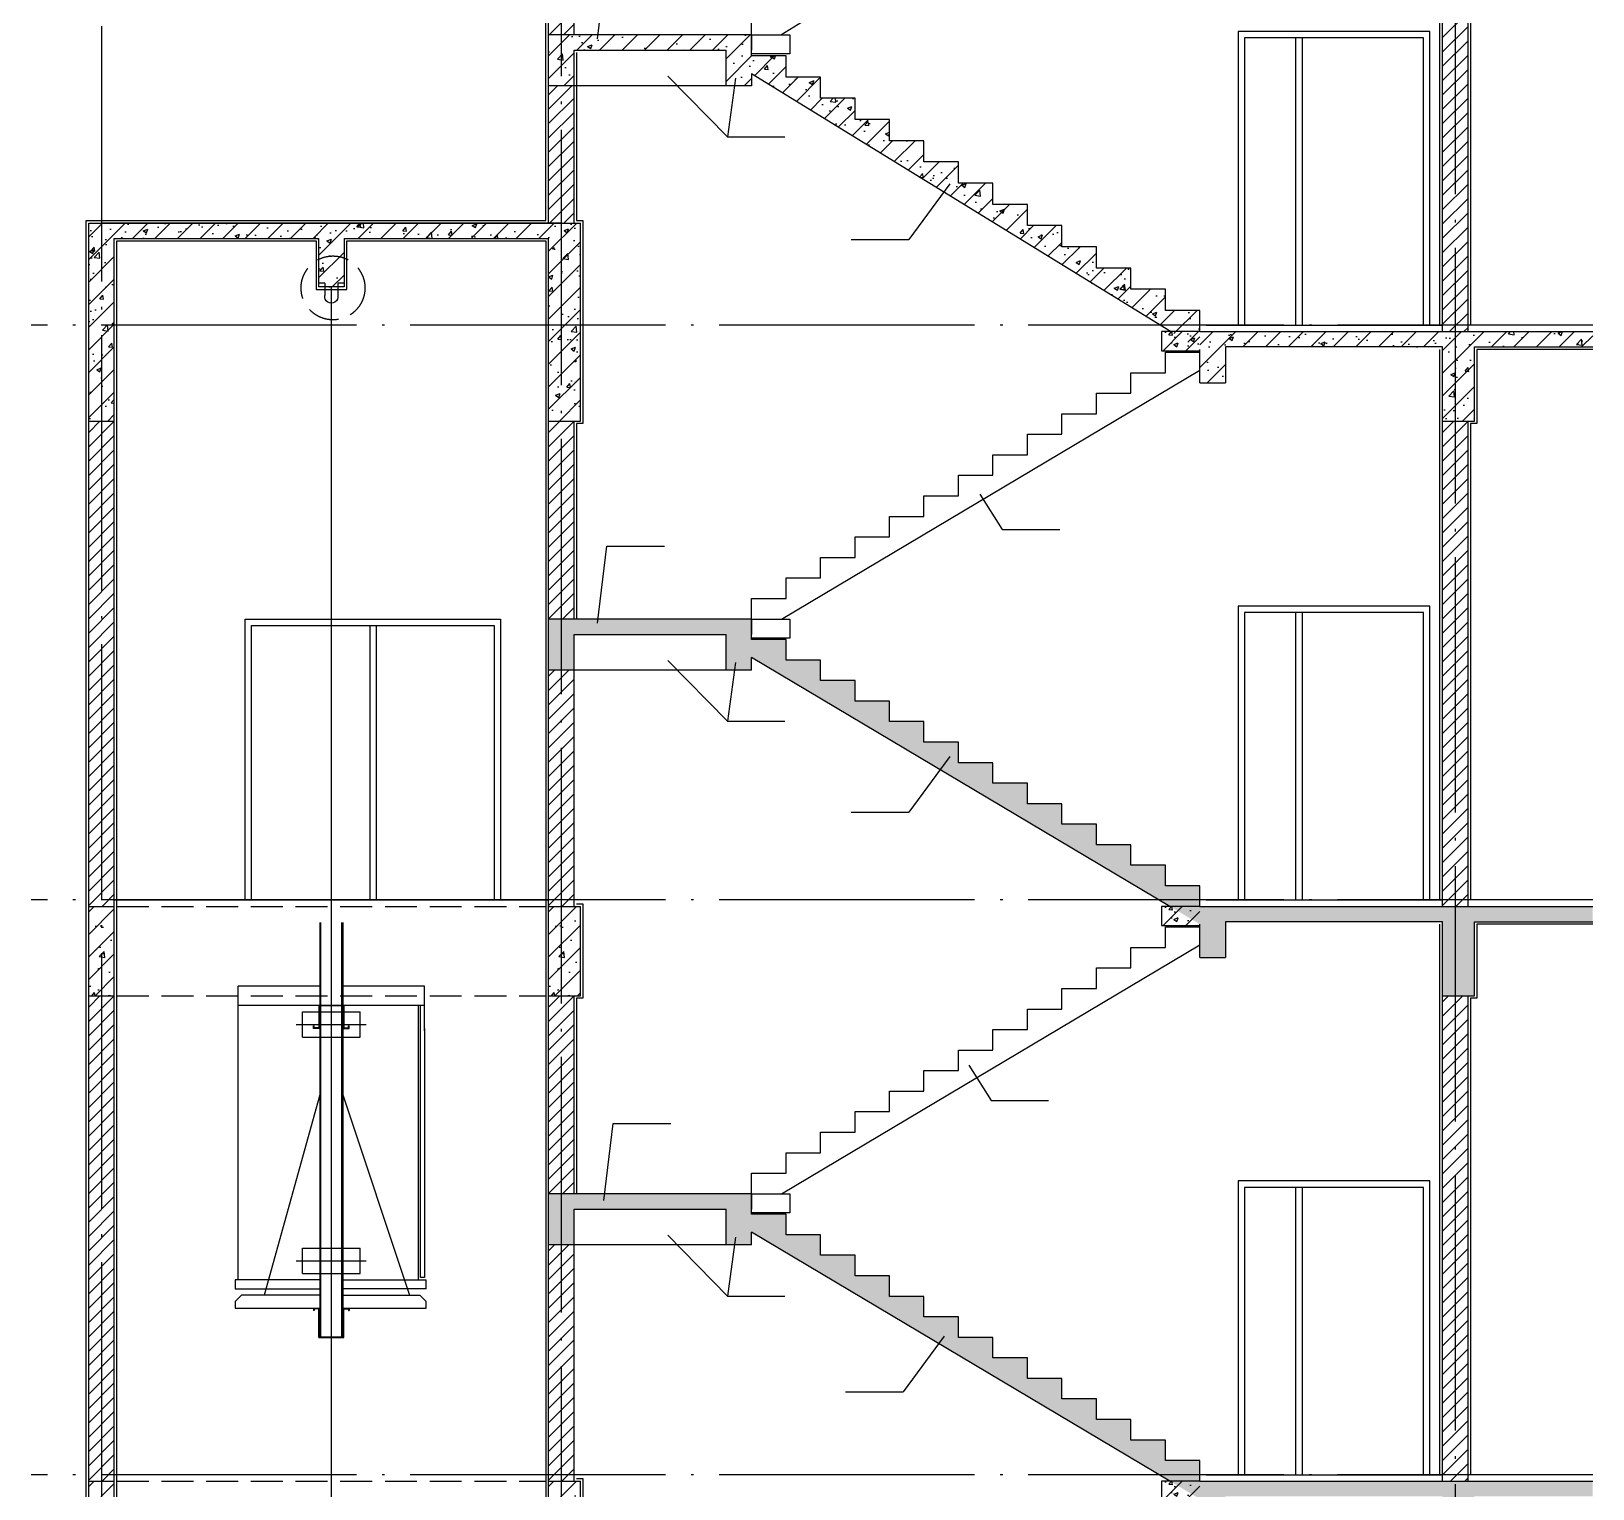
# Model space of a CAD drawing. Extents: x -695511 to 885008, y -751583 to -95266.
# Drawn here: x 438691 to 450917, y -541990 to -530578 of the extents above; entities that cross this region are included whole.
import ezdxf

# ---------------------------------------------------------------- set-up
doc = ezdxf.new("R2010")
doc.units = 0
doc.header["$LTSCALE"] = 1000
doc.header["$MEASUREMENT"] = 0
doc.linetypes.add('DASH', pattern=[0.35, 0.25, -0.1])
doc.linetypes.add('DOTE', pattern=[2.42, 2, -0.2, 0.02, -0.2])
for name, color, linetype in [('_0', 7, 'Continuous'), ('AXIS', 3, 'Continuous'), ('DOTE', 1, 'Continuous'), ('FIT', 1, 'Continuous'), ('S_STAIR', 2, 'Continuous'), ('WALL', 4, 'Continuous')]:
    doc.layers.add(name, color=color, linetype=linetype)
pattern_1 = [(45, (471341.79, -494810.24), (-88.38835, 88.38835), []), (50, (471341.8, -494810.24), (358.6301, -31.376), [37.5, -412.5]), (355, (471341.8, -494810.24), (-69.3757, 376.096), [30, -330]), (100.4514, (471371.67, -494812.86), (289.2547, 344.7198), [31.87, -350.571]), (46.1842, (471341.8, -494710.24), (533.6205, -82.7595), [56.25, -618.75]), (96.6356, (471386.26, -494717.14), (467.3314, 487.059), [47.805, -525.8565]), (351.1842, (471341.8, -494710.24), (467.331, 487.0593), [45, -495]), (21, (471391.8, -494735.24), (298.4535, -201.3094), [37.5, -412.5]), (326, (471391.8, -494735.24), (121.6577, 362.575), [30, -330]), (71.4514, (471416.66, -494752), (420.1113, 161.2652), [31.87, -350.571]), (37.5, (471341.79, -494810.24), (6.07993, 166.44693), [0, -326, 0, -335, 0, -331.25]), (7.5, (471341.79, -494810.24), (131.53477, 197.20586), [0, -191, 0, -318.5, 0, -126.25]), (327.5, (471230.29, -494810.24), (266.91122, -11.27744), [0, -125, 0, -390, 0, -517.5]), (317.5, (471180.3, -494810.24), (291.5931, 50.0525), [0, -162.5, 0, -259, 0, -367.5])]
pattern_2 = [(45, (471341.79, -490310.24), (-88.38835, 88.38835), []), (50, (471341.8, -490310.24), (358.6301, -31.376), [37.5, -412.5]), (355, (471341.8, -490310.24), (-69.3757, 376.096), [30, -330]), (100.4514, (471371.67, -490312.86), (289.2547, 344.7198), [31.87, -350.571]), (46.1842, (471341.8, -490210.24), (533.6205, -82.7595), [56.25, -618.75]), (96.6356, (471386.26, -490217.14), (467.3314, 487.059), [47.805, -525.8565]), (351.1842, (471341.8, -490210.24), (467.331, 487.0593), [45, -495]), (21, (471391.8, -490235.24), (298.4535, -201.3094), [37.5, -412.5]), (326, (471391.8, -490235.24), (121.6577, 362.575), [30, -330]), (71.4514, (471416.66, -490252), (420.1113, 161.2652), [31.87, -350.571]), (37.5, (471341.79, -490310.24), (6.07993, 166.44693), [0, -326, 0, -335, 0, -331.25]), (7.5, (471341.79, -490310.24), (131.53477, 197.20586), [0, -191, 0, -318.5, 0, -126.25]), (327.5, (471230.29, -490310.24), (266.91122, -11.27744), [0, -125, 0, -390, 0, -517.5]), (317.5, (471180.3, -490310.24), (291.5931, 50.0525), [0, -162.5, 0, -259, 0, -367.5])]
pattern_3 = [(45, (471341.79, -490310.24), (-56.1266, 56.1266), [])]
pattern_4 = [(45, (471341.79, -485810.24), (-56.1266, 56.1266), [])]
pattern_5 = [(45, (391313.02, -494810.24), (-88.38835, 88.38835), []), (50, (391313.02, -494810.24), (358.6301, -31.3761), [37.5, -412.5]), (355, (391313.02, -494810.24), (-69.3757, 376.096), [30, -330]), (100.4514, (391342.9, -494812.86), (289.2547, 344.7198), [31.8701, -350.571]), (46.1842, (391313, -494710.24), (533.6205, -82.7595), [56.25, -618.75]), (96.6356, (391357.5, -494717.14), (467.3314, 487.059), [47.805, -525.8565]), (351.1842, (391313, -494710.24), (467.331, 487.0593), [45, -495]), (21, (391363.02, -494735.24), (298.4535, -201.3094), [37.5, -412.5]), (326, (391363.02, -494735.24), (121.6577, 362.575), [30, -330]), (71.4514, (391387.9, -494752), (420.1113, 161.2652), [31.8701, -350.571]), (37.5, (391313.02, -494810.24), (6.07993, 166.44693), [0, -326, 0, -335, 0, -331.25]), (7.5, (391313.02, -494810.24), (131.53477, 197.20586), [0, -191, 0, -318.5, 0, -126.25]), (327.5, (391201.52, -494810.24), (266.91122, -11.27744), [0, -125, 0, -390, 0, -517.5]), (317.5, (391151.52, -494810.24), (291.5931, 50.0525), [0, -162.5, 0, -259, 0, -367.5])]

# ---------------------------------------------------------------- blocks, each defined once
blk = doc.blocks.new('DG')
at = {"color": 6}
for p, q in [((62793, 8966), (62793, 8869)), ((62895, 8966), (62895, 8869))]:
    blk.add_line(p, q, dxfattribs=at)
for points in [[(62744, 8966), (62793, 8966)], [(62895, 8966), (62944, 8966)]]:
    blk.add_lwpolyline(points, dxfattribs=at)
blk.add_arc((62844, 8861), 51.8, 170.669, 9.331, dxfattribs=at)
blk = doc.blocks.new('A$C5DC860C2')
at = {"layer": 'FIT', "color": 1}
for p, q in [((973, 15480), (973, 9889)), ((883, 10505), (883, 7255)), ((890, 7255), (890, 10505)), ((1056, 7255), (1056, 10505)), ((1063, 10505), (1063, 7255)), ((245, 7705), (245, 10005)), ((883, 10005), (245, 10005)), ((1702, 10005), (1063, 10005)), ((1702, 9655), (1702, 10005)), ((883, 9855), (245, 9855)), ((748, 9605), (748, 9805)), ((748, 9805), (1198, 9805)), ((1070, 9855), (876, 9855)), ((876, 9855), (876, 9680)), ((1063, 9850), (883, 9850)), ((973, 9889), (973, 20)), ((1702, 9855), (1063, 9855)), ((1070, 9855), (1070, 9680)), ((1198, 9605), (1198, 9805)), ((1657, 7705), (1657, 9855)), ((1672, 7725), (1672, 9855)), ((699, 9705), (1245, 9705)), ((833, 9675), (833, 9695)), ((838, 9695), (833, 9695)), ((883, 9675), (833, 9675)), ((838, 9680), (838, 9695)), ((876, 9680), (838, 9680)), ((1063, 9675), (1113, 9675)), ((1070, 9680), (1108, 9680)), ((1108, 9680), (1108, 9695)), ((1108, 9695), (1113, 9695)), ((1113, 9675), (1113, 9695)), ((1702, 9675), (1702, 7725)), ((748, 9605), (1198, 9605)), ((883, 9155), (447, 7585)), ((1063, 9155), (1585, 7585)), ((748, 7755), (748, 7955)), ((748, 7955), (1198, 7955)), ((1198, 7755), (1198, 7955)), ((699, 7855), (1245, 7855)), ((220, 7705), (220, 7635)), ((883, 7705), (220, 7705)), ((748, 7755), (1198, 7755)), ((1063, 7705), (1717, 7705)), ((1702, 7725), (1672, 7725)), ((1717, 7635), (1717, 7705)), ((220, 7635), (883, 7635)), ((270, 7585), (220, 7535)), ((883, 7585), (270, 7585)), ((1717, 7635), (1063, 7635)), ((1063, 7585), (1667, 7585)), ((1667, 7585), (1717, 7535)), ((220, 7535), (220, 7485)), ((220, 7485), (883, 7485)), ((833, 7485), (833, 7465)), ((838, 7465), (833, 7465)), ((838, 7480), (838, 7465)), ((876, 7480), (838, 7480)), ((876, 7255), (876, 7480)), ((1063, 7485), (1717, 7485)), ((1070, 7255), (1070, 7480)), ((1070, 7480), (1108, 7480)), ((1108, 7480), (1108, 7465)), ((1108, 7465), (1113, 7465)), ((1113, 7485), (1113, 7465)), ((1717, 7485), (1717, 7535)), ((876, 7255), (1070, 7255)), ((883, 7260), (1063, 7260)), ((913, 1037), (913, 1052)), ((913, 1052), (1033, 1052)), ((1033, 1037), (913, 1037)), ((926, 882), (926, 1037)), ((1018, 1037), (1018, 882)), ((1033, 1052), (1033, 1037)), ((913, 882), (1033, 882)), ((913, 867), (913, 882)), ((1033, 867), (913, 867)), ((918, 867), (918, 26)), ((1028, 867), (1028, 26)), ((1033, 882), (1033, 867)), ((160, 759), (160, 0)), ((248, 720), (72, 720)), ((72, 720), (72, 694)), ((72, 694), (248, 694)), ((72, 537), (72, 694)), ((248, 694), (248, 720)), ((248, 537), (248, 694)), ((264, 537), (56, 537)), ((56, 537), (56, 513)), ((56, 513), (264, 513)), ((64, 537), (256, 537)), ((72, 64), (72, 513)), ((248, 64), (248, 513)), ((264, 513), (264, 537)), ((699, 144), (1245, 144)), ((748, 44), (748, 244)), ((748, 244), (1198, 244)), ((1198, 44), (1198, 244)), ((320, 64), (0, 64)), ((0, 64), (0, 40)), ((320, 40), (0, 40)), ((40, 18), (40, 109)), ((280, 18), (280, 109)), ((320, 40), (320, 64)), ((748, 44), (1198, 44)), ((873, 26), (873, 36)), ((873, 36), (1073, 36)), ((1073, 26), (873, 26)), ((1073, 36), (1073, 26))]:
    blk.add_line(p, q, dxfattribs=at)

msp = doc.modelspace()

# ---------------------------------------------------------------- hatches: boundary and pattern name
h = msp.add_hatch()
h.set_pattern_fill('ANSI31', color=8, scale=50)
h.set_pattern_definition([(45, (471341.79, -479335.22), (-56.1266, 56.1266), [])])
h.paths.add_polyline_path([(442740.7, -529080.5), (442940.7, -529080.5), (442940.7, -530605.5), (442740.7, -530605.5)])
h = msp.add_hatch()
h.set_pattern_fill('ANSI31', color=8, scale=50)
h.set_pattern_definition([(45, (478341.79, -481260.24), (-56.1266, 56.1266), [])])
h.paths.add_polyline_path([(449740.7, -529080.5), (449940.7, -529080.5), (449940.7, -532930.5), (449740.7, -532930.5)])
h = msp.add_hatch()
h.set_pattern_fill('钢筋混凝土', color=8, scale=50)
h.set_pattern_definition([(45, (180926.06, -324657.88), (-88.388348, 88.388348), []), (50, (180926.06, -324657.88), (358.6301, -31.37607), [37.5, -412.5]), (355, (180926.06, -324657.88), (-69.37567, 376.09607), [30, -330]), (100.4514, (180955.94, -324660.5), (289.2547, 344.71977), [31.8701, -350.57106]), (46.1842, (180926.06, -324557.88), (533.6205, -82.7595), [56.25, -618.75]), (96.6356, (180970.5, -324564.77), (467.33135, 487.0589), [47.8051, -525.8565]), (351.1842, (180926.06, -324557.9), (467.331, 487.0593), [45, -495]), (21, (180976.06, -324582.88), (298.45353, -201.30945), [37.5, -412.5]), (326, (180976.06, -324582.88), (121.65767, 362.57502), [30, -330]), (71.4514, (181000.93, -324599.65), (420.1113, 161.26525), [31.8701, -350.57106]), (37.5, (180926.06, -324657.88), (6.07993, 166.446927), [0, -326, 0, -335, 0, -331.25]), (7.5, (180926.06, -324657.88), (131.53477, 197.20586), [0, -191, 0, -318.5, 0, -126.25]), (327.5, (180814.56, -324657.88), (266.91122, -11.277436), [0, -125, 0, -390, 0, -517.5]), (317.5, (180764.56, -324657.88), (291.59308, 50.05249), [0, -162.5, 0, -259, 0, -367.5])])
h.paths.add_polyline_path([(444330.7, -530605.5), (442940.7, -530605.5), (442740.7, -530605.5), (442740.7, -531005.5), (442940.7, -531005.5), (442940.7, -530725.5), (444130.7, -530725.5), (444130.7, -531005.5), (444330.7, -531005.5), (444330.7, -530912.5), (447840.7, -533071.4), (447840.7, -532930.5), (447840.7, -532764.4), (447570.7, -532764.4), (447570.7, -532598.4), (447300.7, -532598.4), (447300.7, -532432.3), (447030.7, -532432.3), (447030.7, -532266.2), (446760.7, -532266.2), (446760.7, -532100.1), (446490.7, -532100.1), (446490.7, -531934.1), (446220.7, -531934.1), (446220.7, -531768), (445950.7, -531768), (445950.7, -531601.9), (445680.7, -531601.9), (445680.7, -531435.9), (445410.7, -531435.9), (445410.7, -531269.8), (445140.7, -531269.8), (445140.7, -531103.7), (444870.7, -531103.7), (444870.7, -530937.7), (444600.7, -530937.7), (444600.7, -530771.6), (444330.7, -530771.6)])
h = msp.add_hatch()
h.set_pattern_fill('ANSI31', color=8, scale=50)
h.set_pattern_definition([(45, (471341.79, -481260.24), (-56.1266, 56.1266), [])])
h.paths.add_polyline_path([(442740.7, -531005.5), (442940.7, -531005.5), (442940.7, -532080.5), (442740.7, -532080.5)])
h = msp.add_hatch()
h.set_pattern_fill('钢筋混凝土', color=8, scale=50)
h.set_pattern_definition(pattern_5)
h.paths.add_polyline_path([(441140.7, -532200.5), (442740.7, -532200.5), (442740.7, -533630.5), (442990.7, -533630.5), (442990.7, -532080.5), (442740.7, -532080.5), (439240.7, -532080.5), (439140.7, -532080.5), (439140.7, -533630.5), (439340.7, -533630.5), (439340.7, -532200.5), (440940.7, -532200.5), (440940.7, -532580.5), (441140.7, -532580.5)])
h = msp.add_hatch()
h.set_pattern_fill('钢筋混凝土', color=8, scale=50)
h.set_pattern_definition([(45, (-321908.9, 331404.18), (-88.388348, 88.388348), []), (50, (-321908.9, 331404.18), (358.63009, -31.37607), [37.5, -412.5]), (355, (-321908.9, 331404.18), (-69.37567, 376.09607), [30, -330]), (100.4514, (-321879.02, 331401.56), (289.25469, 344.71977), [31.8701, -350.57106]), (46.1842, (-321908.9, 331504.18), (533.62052, -82.7595), [56.25, -618.75]), (96.6356, (-321864.44, 331497.3), (467.33135, 487.05894), [47.80514, -525.8565]), (351.1842, (-321908.9, 331504.2), (467.33097, 487.0593), [45, -495]), (21, (-321858.9, 331479.18), (298.453526, -201.309445), [37.5, -412.5]), (326, (-321858.9, 331479.18), (121.65767, 362.57502), [30, -330]), (71.4514, (-321834.03, 331462.4), (420.11131, 161.26525), [31.8701, -350.57106]), (37.5, (-321908.9, 331404.18), (6.079928, 166.446927), [0, -326, 0, -335, 0, -331.25]), (7.5, (-321908.9, 331404.18), (131.53477, 197.205856), [0, -191, 0, -318.5, 0, -126.25]), (327.5, (-322020.4, 331404.18), (266.911218, -11.277436), [0, -125, 0, -390, 0, -517.5]), (317.5, (-322070.4, 331404.18), (291.593085, 50.05249), [0, -162.5, 0, -259, 0, -367.5])])
h.paths.add_polyline_path([(447840.7, -532930.5), (447540.7, -532930.5), (447540.7, -533080.5), (447840.7, -533080.5)])
h = msp.add_hatch()
h.set_pattern_fill('钢筋混凝土', color=8, scale=50)
h.set_pattern_definition(pattern_5)
h.paths.add_polyline_path([(449990.7, -533050.5), (450917.3, -533050.5), (450917.3, -532930.5), (449940.7, -532930.5), (449740.7, -532930.5), (447840.7, -532930.5), (447840.7, -533330.5), (448040.7, -533330.5), (448040.7, -533050.5), (449740.7, -533050.5), (449740.7, -533630.5), (449990.7, -533630.5)])
h = msp.add_hatch()
h.set_pattern_fill('ANSI31', color=8, scale=50)
h.set_pattern_definition([(45, (467741.79, -485810.24), (-56.1266, 56.1266), [])])
h.paths.add_polyline_path([(439140.7, -533630.5), (439340.7, -533630.5), (439340.7, -537430.5), (439140.7, -537430.5)])
h = msp.add_hatch()
h.set_pattern_fill('ANSI31', color=8, scale=50)
h.set_pattern_definition(pattern_4)
h.paths.add_polyline_path([(442740.7, -533630.5), (442940.7, -533630.5), (442940.7, -535180.5), (442740.7, -535180.5)])
h = msp.add_hatch()
h.set_pattern_fill('ANSI31', color=8, scale=50)
h.set_pattern_definition([(45, (478341.79, -485810.24), (-56.1266, 56.1266), [])])
h.paths.add_polyline_path([(449740.7, -533630.5), (449940.7, -533630.5), (449940.7, -537430.5), (449740.7, -537430.5)])
h = msp.add_hatch()
h.set_pattern_fill('钢筋混凝土', color=8, scale=50)
h.set_pattern_definition(pattern_2)
h.paths.add_polyline_path([(444330.7, -535480.9), (444330.7, -535580.5), (444130.7, -535580.5), (444130.7, -535300.5), (442940.7, -535300.5), (442940.7, -535580.5), (442740.7, -535580.5), (442740.7, -535180.5), (442940.7, -535180.5), (444330.7, -535180.5), (444330.7, -535300.5), (444330.7, -535341.2), (444600.7, -535341.2), (444600.7, -535501.9), (444870.7, -535501.9), (444870.7, -535662.6), (445140.7, -535662.6), (445140.7, -535823.4), (445410.7, -535823.4), (445410.7, -535984.1), (445680.7, -535984.1), (445680.7, -536144.8), (445950.7, -536144.8), (445950.7, -536305.5), (446220.7, -536305.5), (446220.7, -536466.2), (446490.7, -536466.2), (446490.7, -536626.9), (446760.7, -536626.9), (446760.7, -536787.6), (447030.7, -536787.6), (447030.7, -536948.4), (447300.7, -536948.4), (447300.7, -537109.1), (447570.7, -537109.1), (447570.7, -537269.8), (447840.7, -537269.8), (447840.7, -537430.5), (449740.7, -537430.5), (449940.7, -537430.5), (450917.3, -537430.5), (450917.3, -537550.5), (449990.7, -537550.5), (449990.7, -538130.5), (449740.7, -538130.5), (449740.7, -537550.5), (448040.7, -537550.5), (448040.7, -537830.5), (447840.7, -537830.5), (447840.7, -537570.1)])
h = msp.add_hatch()
h.set_pattern_fill('ANSI31', color=8, scale=50)
h.set_pattern_definition(pattern_4)
h.paths.add_polyline_path([(442740.7, -535580.5), (442940.7, -535580.5), (442940.7, -537430.5), (442740.7, -537430.5)])
h = msp.add_hatch()
h.set_pattern_fill('钢筋混凝土', color=8, scale=50)
h.set_pattern_definition([(45, (467741.79, -490310.24), (-88.38835, 88.38835), []), (50, (467741.8, -490310.24), (358.6301, -31.376), [37.5, -412.5]), (355, (467741.8, -490310.24), (-69.3757, 376.096), [30, -330]), (100.4514, (467771.67, -490312.86), (289.2547, 344.7198), [31.87, -350.571]), (46.1842, (467741.8, -490210.24), (533.6205, -82.7595), [56.25, -618.75]), (96.6356, (467786.26, -490217.14), (467.3314, 487.059), [47.805, -525.8565]), (351.1842, (467741.8, -490210.24), (467.331, 487.0593), [45, -495]), (21, (467791.8, -490235.24), (298.4535, -201.3094), [37.5, -412.5]), (326, (467791.8, -490235.24), (121.6577, 362.575), [30, -330]), (71.4514, (467816.66, -490252), (420.1113, 161.2652), [31.87, -350.571]), (37.5, (467741.79, -490310.24), (6.07993, 166.44693), [0, -326, 0, -335, 0, -331.25]), (7.5, (467741.79, -490310.24), (131.53477, 197.20586), [0, -191, 0, -318.5, 0, -126.25]), (327.5, (467630.29, -490310.24), (266.91122, -11.27744), [0, -125, 0, -390, 0, -517.5]), (317.5, (467580.3, -490310.24), (291.5931, 50.0525), [0, -162.5, 0, -259, 0, -367.5])])
h.paths.add_polyline_path([(439140.7, -538130.5), (439340.7, -538130.5), (439340.7, -537430.5), (439140.7, -537430.5)])
h = msp.add_hatch()
h.set_pattern_fill('钢筋混凝土', color=8, scale=50)
h.set_pattern_definition(pattern_2)
h.paths.add_polyline_path([(442740.7, -538130.5), (442990.7, -538130.5), (442990.7, -537430.5), (442740.7, -537430.5)])
h = msp.add_hatch()
h.set_pattern_fill('钢筋混凝土', color=8, scale=50)
h.set_pattern_definition([(45, (-321908.9, 326904.18), (-88.388348, 88.388348), []), (50, (-321908.9, 326904.18), (358.63009, -31.37607), [37.5, -412.5]), (355, (-321908.9, 326904.18), (-69.37567, 376.09607), [30, -330]), (100.4514, (-321879.02, 326901.56), (289.25469, 344.71977), [31.8701, -350.57106]), (46.1842, (-321908.9, 327004.18), (533.62052, -82.7595), [56.25, -618.75]), (96.6356, (-321864.44, 326997.3), (467.33135, 487.05894), [47.80514, -525.8565]), (351.1842, (-321908.9, 327004.2), (467.33097, 487.0593), [45, -495]), (21, (-321858.9, 326979.18), (298.453526, -201.309445), [37.5, -412.5]), (326, (-321858.9, 326979.18), (121.65767, 362.57502), [30, -330]), (71.4514, (-321834.03, 326962.4), (420.11131, 161.26525), [31.8701, -350.57106]), (37.5, (-321908.9, 326904.18), (6.079928, 166.446927), [0, -326, 0, -335, 0, -331.25]), (7.5, (-321908.9, 326904.18), (131.53477, 197.205856), [0, -191, 0, -318.5, 0, -126.25]), (327.5, (-322020.4, 326904.18), (266.911218, -11.277436), [0, -125, 0, -390, 0, -517.5]), (317.5, (-322070.4, 326904.18), (291.593085, 50.05249), [0, -162.5, 0, -259, 0, -367.5])])
h.paths.add_polyline_path([(447840.7, -537430.5), (447540.7, -537430.5), (447540.7, -537580.5), (447840.7, -537580.5)])
h = msp.add_hatch()
h.set_pattern_fill('ANSI31', color=8, scale=50)
h.set_pattern_definition([(45, (467741.79, -490310.24), (-56.1266, 56.1266), [])])
h.paths.add_polyline_path([(439140.7, -541930.5), (439340.7, -541930.5), (439340.7, -538130.5), (439140.7, -538130.5)])
h = msp.add_hatch()
h.set_pattern_fill('ANSI31', color=8, scale=50)
h.set_pattern_definition(pattern_3)
h.paths.add_polyline_path([(442740.7, -538130.5), (442940.7, -538130.5), (442940.7, -539680.5), (442740.7, -539680.5)])
h = msp.add_hatch()
h.set_pattern_fill('ANSI31', color=8, scale=50)
h.set_pattern_definition([(45, (478341.79, -488360.24), (-56.1266, 56.1266), [])])
h.paths.add_polyline_path([(449740.7, -538130.5), (449940.7, -538130.5), (449940.7, -541930.5), (449740.7, -541930.5)])
h = msp.add_hatch()
h.set_pattern_fill('钢筋混凝土', color=8, scale=50)
h.set_pattern_definition(pattern_1)
h.paths.add_polyline_path([(444330.7, -539980.9), (444330.7, -540080.5), (444130.7, -540080.5), (444130.7, -539800.5), (442940.7, -539800.5), (442940.7, -540080.5), (442740.7, -540080.5), (442740.7, -539680.5), (442940.7, -539680.5), (444330.7, -539680.5), (444330.7, -539800.5), (444330.7, -539841.2), (444600.7, -539841.2), (444600.7, -540001.9), (444870.7, -540001.9), (444870.7, -540162.6), (445140.7, -540162.6), (445140.7, -540323.4), (445410.7, -540323.4), (445410.7, -540484.1), (445680.7, -540484.1), (445680.7, -540644.8), (445950.7, -540644.8), (445950.7, -540805.5), (446220.7, -540805.5), (446220.7, -540966.2), (446490.7, -540966.2), (446490.7, -541126.9), (446760.7, -541126.9), (446760.7, -541287.6), (447030.7, -541287.6), (447030.7, -541448.4), (447300.7, -541448.4), (447300.7, -541609.1), (447570.7, -541609.1), (447570.7, -541769.8), (447840.7, -541769.8), (447840.7, -541930.5), (449740.7, -541930.5), (449940.7, -541930.5), (450917.3, -541930.5), (450917.3, -542050.5), (449990.7, -542050.5), (449990.7, -542630.5), (449740.7, -542630.5), (449740.7, -542050.5), (448040.7, -542050.5), (448040.7, -542330.5), (447840.7, -542330.5), (447840.7, -542070.1)])
h = msp.add_hatch()
h.set_pattern_fill('ANSI31', color=8, scale=50)
h.set_pattern_definition(pattern_3)
h.paths.add_polyline_path([(442740.7, -540080.5), (442940.7, -540080.5), (442940.7, -541930.5), (442740.7, -541930.5)])
h = msp.add_hatch()
h.set_pattern_fill('钢筋混凝土', color=8, scale=50)
h.set_pattern_definition([(45, (467741.79, -494810.24), (-88.38835, 88.38835), []), (50, (467741.8, -494810.24), (358.6301, -31.376), [37.5, -412.5]), (355, (467741.8, -494810.24), (-69.3757, 376.096), [30, -330]), (100.4514, (467771.67, -494812.86), (289.2547, 344.7198), [31.87, -350.571]), (46.1842, (467741.8, -494710.24), (533.6205, -82.7595), [56.25, -618.75]), (96.6356, (467786.26, -494717.14), (467.3314, 487.059), [47.805, -525.8565]), (351.1842, (467741.8, -494710.24), (467.331, 487.0593), [45, -495]), (21, (467791.8, -494735.24), (298.4535, -201.3094), [37.5, -412.5]), (326, (467791.8, -494735.24), (121.6577, 362.575), [30, -330]), (71.4514, (467816.66, -494752), (420.1113, 161.2652), [31.87, -350.571]), (37.5, (467741.79, -494810.24), (6.07993, 166.44693), [0, -326, 0, -335, 0, -331.25]), (7.5, (467741.79, -494810.24), (131.53477, 197.20586), [0, -191, 0, -318.5, 0, -126.25]), (327.5, (467630.29, -494810.24), (266.91122, -11.27744), [0, -125, 0, -390, 0, -517.5]), (317.5, (467580.3, -494810.24), (291.5931, 50.0525), [0, -162.5, 0, -259, 0, -367.5])])
h.paths.add_polyline_path([(439140.7, -542630.5), (439340.7, -542630.5), (439340.7, -541930.5), (439140.7, -541930.5)])
h = msp.add_hatch()
h.set_pattern_fill('钢筋混凝土', color=8, scale=50)
h.set_pattern_definition(pattern_1)
h.paths.add_polyline_path([(442740.7, -542630.5), (442990.7, -542630.5), (442990.7, -541930.5), (442740.7, -541930.5)])
h = msp.add_hatch()
h.set_pattern_fill('钢筋混凝土', color=8, scale=50)
h.set_pattern_definition([(45, (-321908.9, 322404.18), (-88.388348, 88.388348), []), (50, (-321908.9, 322404.18), (358.63009, -31.37607), [37.5, -412.5]), (355, (-321908.9, 322404.18), (-69.37567, 376.09607), [30, -330]), (100.4514, (-321879.02, 322401.56), (289.25469, 344.71977), [31.8701, -350.57106]), (46.1842, (-321908.9, 322504.18), (533.62052, -82.7595), [56.25, -618.75]), (96.6356, (-321864.44, 322497.3), (467.33135, 487.05894), [47.80514, -525.8565]), (351.1842, (-321908.9, 322504.2), (467.33097, 487.0593), [45, -495]), (21, (-321858.9, 322479.18), (298.453526, -201.309445), [37.5, -412.5]), (326, (-321858.9, 322479.18), (121.65767, 362.57502), [30, -330]), (71.4514, (-321834.03, 322462.4), (420.11131, 161.26525), [31.8701, -350.57106]), (37.5, (-321908.9, 322404.18), (6.079928, 166.446927), [0, -326, 0, -335, 0, -331.25]), (7.5, (-321908.9, 322404.18), (131.53477, 197.205856), [0, -191, 0, -318.5, 0, -126.25]), (327.5, (-322020.4, 322404.18), (266.911218, -11.277436), [0, -125, 0, -390, 0, -517.5]), (317.5, (-322070.4, 322404.18), (291.593085, 50.05249), [0, -162.5, 0, -259, 0, -367.5])])
h.paths.add_polyline_path([(447840.7, -541930.5), (447540.7, -541930.5), (447540.7, -542080.5), (447840.7, -542080.5)])

# ---------------------------------------------------------------- linework, layer by layer
at = {"color": 8}
for p, q in [((442720.7, -532060.5), (442720.7, -522360.7)), ((449720.7, -532880.5), (449720.7, -528420.5)), ((439120.7, -546380.5), (439120.7, -532060.5)), ((439120.7, -532060.5), (442720.7, -532060.5)), ((439360.7, -546380.5), (439360.7, -532220.5)), ((447890.7, -532880.5), (449740.7, -532880.5)), ((450917.3, -532880.5), (449940.7, -532880.5)), ((439340.7, -537380.5), (442740.7, -537380.5)), ((447890.7, -537380.5), (449740.7, -537380.5)), ((450917.3, -537380.5), (449940.7, -537380.5)), ((447890.7, -541880.5), (449740.7, -541880.5)), ((450917.3, -541880.5), (449940.7, -541880.5))]:
    msp.add_line(p, q, dxfattribs=at)
at = {"color": 3}
for p, q in [((448590.7, -530630.7), (448590.7, -532880.5)), ((448640.7, -530630.7), (448640.7, -532880.5)), ((447840.7, -532930.5), (447840.7, -532780.5)), ((448590.7, -535130.7), (448590.7, -537380.5)), ((448640.7, -535130.7), (448640.7, -537380.5)), ((441340.7, -535230.7), (441340.7, -537380.5)), ((441390.7, -535230.7), (441390.7, -537380.5)), ((448590.7, -539630.7), (448590.7, -541880.5)), ((448640.7, -539630.7), (448640.7, -541880.5))]:
    msp.add_line(p, q, dxfattribs=at)
at = {"color": 8, "linetype": 'DASH'}
for p, q in [((439360.7, -537430.5), (442720.7, -537430.5)), ((439360.7, -538130.5), (442720.7, -538130.5)), ((439360.7, -541930.5), (442720.7, -541930.5))]:
    msp.add_line(p, q, dxfattribs=at)
at = {"color": 8}
for points in [[(450010.7, -528520.5), (450010.7, -528520.5), (450010.7, -529100.5), (449960.7, -529100.5), (449960.7, -532880.5)], [(442960.7, -530745.5), (442960.7, -532060.5)], [(442960.7, -532060.5), (443010.7, -532060.5), (443010.7, -533650.5), (442960.7, -533650.5), (442960.7, -535180.5)], [(439360.7, -532220.5), (440920.7, -532220.5), (440920.7, -532600.5), (441160.7, -532600.5), (441160.7, -532220.5), (442720.7, -532220.5), (442720.7, -546380.5)], [(449720.7, -537380.5), (449720.7, -533070.5)], [(450917.3, -533070.5), (450010.7, -533070.5), (450010.7, -533650.5), (449960.7, -533650.5), (449960.7, -537380.5)], [(442960.7, -537410.5), (443010.7, -537410.5), (443010.7, -538150.5), (442960.7, -538150.5), (442960.7, -539680.5)], [(449720.7, -541880.5), (449720.7, -537570.5)], [(450917.3, -537570.5), (450010.7, -537570.5), (450010.7, -538150.5), (449960.7, -538150.5), (449960.7, -541880.5)], [(442960.7, -541910.5), (443010.7, -541910.5), (443010.7, -542650.5), (442960.7, -542650.5), (442960.7, -544130.5)]]:
    msp.add_lwpolyline(points, dxfattribs=at)
at = {"color": 2}
for points in [[(449640.7, -530580.7), (448140.7, -530580.7), (448140.7, -532880.5), (449640.7, -532880.5)], [(449640.7, -535080.7), (448140.7, -535080.7), (448140.7, -537380.5), (449640.7, -537380.5)], [(440365.7, -535180.7), (442365.7, -535180.7), (442365.7, -537380.5), (440365.7, -537380.5)], [(449640.7, -539580.7), (448140.7, -539580.7), (448140.7, -541880.5), (449640.7, -541880.5)]]:
    msp.add_lwpolyline(points, close=True, dxfattribs=at)
at = {"color": 4}
for points in [[(449590.7, -530630.7), (448190.7, -530630.7), (448190.7, -532880.5), (449590.7, -532880.5)], [(449590.7, -535130.7), (448190.7, -535130.7), (448190.7, -537380.5), (449590.7, -537380.5)], [(440415.7, -535230.7), (442315.7, -535230.7), (442315.7, -537380.5), (440415.7, -537380.5)], [(449590.7, -539630.7), (448190.7, -539630.7), (448190.7, -541880.5), (449590.7, -541880.5)]]:
    msp.add_lwpolyline(points, close=True, dxfattribs=at)
at = {"layer": '_0'}
for p, q in [((445883.8, -531772.5), (445562.3, -532208)), ((445111.8, -532208), (445562.3, -532208)), ((445883.8, -536256.4), (445562.3, -536691.9)), ((445111.8, -536691.9), (445562.3, -536691.9)), ((445838.3, -540796.4), (445516.8, -541231.9)), ((445066.3, -541231.9), (445516.8, -541231.9))]:
    msp.add_line(p, q, dxfattribs=at)
for points in [[(443123.3, -530638.9), (443198.3, -530034.4), (443648.8, -530034.4)], [(444330.7, -530605.5), (444630.7, -530605.5), (444630.7, -530755.5), (444330.7, -530755.5)], [(443676.4, -530931.1), (444141.3, -531406.4)], [(444204.3, -530945.9), (444141.3, -531406.4), (444591.8, -531406.4)], [(444130.7, -531005.5), (442940.7, -531005.5)], [(447840.7, -532930.5), (447540.7, -532930.5), (447540.7, -533080.5), (447840.7, -533080.5)], [(446119, -534201.9), (446293.5, -534478.9), (446744, -534478.9)], [(443123.3, -535213.9), (443198.3, -534609.4), (443648.8, -534609.4)], [(444330.7, -535180.5), (444630.7, -535180.5), (444630.7, -535330.5), (444330.7, -535330.5)], [(443676.4, -535506.1), (444141.3, -535981.4)], [(444204.3, -535520.9), (444141.3, -535981.4), (444591.8, -535981.4)], [(444130.7, -535580.5), (442940.7, -535580.5)], [(447840.7, -537430.5), (447540.7, -537430.5), (447540.7, -537580.5), (447840.7, -537580.5)], [(446031.5, -538674.4), (446206, -538951.4), (446656.5, -538951.4)], [(443172.8, -539733.9), (443247.8, -539129.4), (443698.3, -539129.4)], [(444330.7, -539680.5), (444630.7, -539680.5), (444630.7, -539830.5), (444330.7, -539830.5)], [(443676.4, -540006.1), (444141.3, -540481.4)], [(444204.3, -540020.9), (444141.3, -540481.4), (444591.8, -540481.4)], [(444130.7, -540080.5), (442940.7, -540080.5)], [(447840.7, -541930.5), (447540.7, -541930.5), (447540.7, -542080.5), (447840.7, -542080.5)]]:
    msp.add_lwpolyline(points, dxfattribs=at)
at = {"layer": 'AXIS', "linetype": 'DASH'}
msp.add_circle((441053.6, -532588.1), 250, dxfattribs=at)
at = {"layer": 'DOTE', "linetype": 'DOTE'}
for p, q in [((442840.7, -521669.8), (442840.7, -546471.6)), ((449840.7, -527435), (449840.7, -546697.1)), ((439240.7, -530537.5), (439240.7, -548696.7)), ((450917.3, -532880.5), (438690.7, -532880.5)), ((450917.3, -537380.5), (438690.7, -537380.5)), ((450917.3, -541880.5), (438690.7, -541880.5))]:
    msp.add_line(p, q, dxfattribs=at)
at = {"layer": 'S_STAIR', "color": 9}
for p, q in [((444559.7, -530605.5), (447840.7, -528587.5)), ((444330.7, -530605.5), (444330.7, -530439.4)), ((447570.7, -533251.9), (447570.7, -533091.2)), ((447570.7, -533091.2), (447840.7, -533091.2)), ((444565.3, -535180.5), (447840.7, -533230.9)), ((447300.7, -533412.6), (447300.7, -533251.9)), ((447300.7, -533251.9), (447570.7, -533251.9)), ((447030.7, -533573.4), (447030.7, -533412.6)), ((447030.7, -533412.6), (447300.7, -533412.6)), ((446760.7, -533734.1), (446760.7, -533573.4)), ((446760.7, -533573.4), (447030.7, -533573.4)), ((446490.7, -533894.8), (446490.7, -533734.1)), ((446490.7, -533734.1), (446760.7, -533734.1)), ((446220.7, -534055.5), (446220.7, -533894.8)), ((446220.7, -533894.8), (446490.7, -533894.8)), ((445950.7, -534216.2), (445950.7, -534055.5)), ((445950.7, -534055.5), (446220.7, -534055.5)), ((445680.7, -534376.9), (445680.7, -534216.2)), ((445680.7, -534216.2), (445950.7, -534216.2)), ((445410.7, -534537.6), (445410.7, -534376.9)), ((445410.7, -534376.9), (445680.7, -534376.9)), ((445140.7, -534698.4), (445140.7, -534537.6)), ((445140.7, -534537.6), (445410.7, -534537.6)), ((444870.7, -534859.1), (444870.7, -534698.4)), ((444870.7, -534698.4), (445140.7, -534698.4)), ((444600.7, -535019.8), (444600.7, -534859.1)), ((444600.7, -534859.1), (444870.7, -534859.1)), ((444330.7, -535180.5), (444330.7, -535019.8)), ((444330.7, -535019.8), (444600.7, -535019.8)), ((447570.7, -537751.9), (447570.7, -537591.2)), ((447570.7, -537591.2), (447840.7, -537591.2)), ((444565.3, -539680.5), (447840.7, -537730.9)), ((447300.7, -537912.6), (447300.7, -537751.9)), ((447300.7, -537751.9), (447570.7, -537751.9)), ((447030.7, -538073.4), (447030.7, -537912.6)), ((447030.7, -537912.6), (447300.7, -537912.6)), ((446760.7, -538234.1), (446760.7, -538073.4)), ((446760.7, -538073.4), (447030.7, -538073.4)), ((446490.7, -538394.8), (446490.7, -538234.1)), ((446490.7, -538234.1), (446760.7, -538234.1)), ((446220.7, -538555.5), (446220.7, -538394.8)), ((446220.7, -538394.8), (446490.7, -538394.8)), ((445950.7, -538716.2), (445950.7, -538555.5)), ((445950.7, -538555.5), (446220.7, -538555.5)), ((445680.7, -538876.9), (445680.7, -538716.2)), ((445680.7, -538716.2), (445950.7, -538716.2)), ((445410.7, -539037.6), (445410.7, -538876.9)), ((445410.7, -538876.9), (445680.7, -538876.9)), ((445140.7, -539198.4), (445140.7, -539037.6)), ((445140.7, -539037.6), (445410.7, -539037.6)), ((444870.7, -539359.1), (444870.7, -539198.4)), ((444870.7, -539198.4), (445140.7, -539198.4)), ((444600.7, -539519.8), (444600.7, -539359.1)), ((444600.7, -539359.1), (444870.7, -539359.1)), ((444330.7, -539680.5), (444330.7, -539519.8)), ((444330.7, -539519.8), (444600.7, -539519.8))]:
    msp.add_line(p, q, dxfattribs=at)
at = {"layer": 'S_STAIR'}
for p, q in [((444330.7, -530605.5), (442940.7, -530605.5)), ((444330.7, -530771.6), (444330.7, -530605.5)), ((444330.7, -530605.5), (444330.7, -530725.5)), ((442940.7, -530725.5), (444130.7, -530725.5)), ((444130.7, -531005.5), (444130.7, -530725.5)), ((444600.7, -530771.6), (444330.7, -530771.6)), ((444600.7, -530937.7), (444600.7, -530771.6)), ((447611.6, -532930.5), (444330.7, -530912.5)), ((444330.7, -530912.5), (444330.7, -531005.5)), ((444870.7, -530937.7), (444600.7, -530937.7)), ((444870.7, -531103.7), (444870.7, -530937.7)), ((444330.7, -531005.5), (444130.7, -531005.5)), ((445140.7, -531103.7), (444870.7, -531103.7)), ((445140.7, -531269.8), (445140.7, -531103.7)), ((445410.7, -531269.8), (445140.7, -531269.8)), ((445410.7, -531435.9), (445410.7, -531269.8)), ((445680.7, -531435.9), (445410.7, -531435.9)), ((445680.7, -531601.9), (445680.7, -531435.9)), ((445950.7, -531601.9), (445680.7, -531601.9)), ((445950.7, -531768), (445950.7, -531601.9)), ((446220.7, -531768), (445950.7, -531768)), ((446220.7, -531934.1), (446220.7, -531768)), ((446490.7, -531934.1), (446220.7, -531934.1)), ((446490.7, -532100.1), (446490.7, -531934.1)), ((446760.7, -532100.1), (446490.7, -532100.1)), ((446760.7, -532266.2), (446760.7, -532100.1)), ((447030.7, -532266.2), (446760.7, -532266.2)), ((447030.7, -532432.3), (447030.7, -532266.2)), ((447300.7, -532432.3), (447030.7, -532432.3)), ((447300.7, -532598.4), (447300.7, -532432.3)), ((447570.7, -532598.4), (447300.7, -532598.4)), ((447570.7, -532764.4), (447570.7, -532598.4)), ((447840.7, -532764.4), (447570.7, -532764.4)), ((447840.7, -532930.5), (447840.7, -532764.4)), ((447840.7, -532930.5), (449740.7, -532930.5)), ((447840.7, -532930.5), (449740.7, -532930.5)), ((447840.7, -533330.5), (447840.7, -533071.4)), ((448040.7, -533050.5), (448040.7, -533330.5)), ((449740.7, -533050.5), (448040.7, -533050.5)), ((449740.7, -533050.5), (448040.7, -533050.5)), ((447840.7, -533330.5), (448040.7, -533330.5)), ((444330.7, -535180.5), (442940.7, -535180.5)), ((444330.7, -535341.2), (444330.7, -535180.5)), ((444330.7, -535180.5), (444330.7, -535300.5)), ((442940.7, -535300.5), (444130.7, -535300.5)), ((444130.7, -535580.5), (444130.7, -535300.5)), ((444600.7, -535341.2), (444330.7, -535341.2)), ((444600.7, -535501.9), (444600.7, -535341.2)), ((447606.1, -537430.5), (444330.7, -535480.9)), ((444330.7, -535580.5), (444330.7, -535480.9)), ((444870.7, -535501.9), (444600.7, -535501.9)), ((444870.7, -535662.6), (444870.7, -535501.9)), ((444330.7, -535580.5), (444130.7, -535580.5)), ((445140.7, -535662.6), (444870.7, -535662.6)), ((445140.7, -535823.4), (445140.7, -535662.6)), ((445410.7, -535823.4), (445140.7, -535823.4)), ((445410.7, -535984.1), (445410.7, -535823.4)), ((445680.7, -535984.1), (445410.7, -535984.1)), ((445680.7, -536144.8), (445680.7, -535984.1)), ((445950.7, -536144.8), (445680.7, -536144.8)), ((445950.7, -536305.5), (445950.7, -536144.8)), ((446220.7, -536305.5), (445950.7, -536305.5)), ((446220.7, -536466.2), (446220.7, -536305.5)), ((446490.7, -536466.2), (446220.7, -536466.2)), ((446490.7, -536626.9), (446490.7, -536466.2)), ((446760.7, -536626.9), (446490.7, -536626.9)), ((446760.7, -536787.6), (446760.7, -536626.9)), ((447030.7, -536787.6), (446760.7, -536787.6)), ((447030.7, -536948.4), (447030.7, -536787.6)), ((447300.7, -536948.4), (447030.7, -536948.4)), ((447300.7, -537109.1), (447300.7, -536948.4)), ((447570.7, -537109.1), (447300.7, -537109.1)), ((447570.7, -537269.8), (447570.7, -537109.1)), ((447840.7, -537269.8), (447570.7, -537269.8)), ((447840.7, -537430.5), (447840.7, -537269.8)), ((447840.7, -537430.5), (449740.7, -537430.5)), ((447840.7, -537830.5), (447840.7, -537570.1)), ((448040.7, -537550.5), (448040.7, -537830.5)), ((449740.7, -537550.5), (448040.7, -537550.5)), ((447840.7, -537830.5), (448040.7, -537830.5)), ((444330.7, -539680.5), (442940.7, -539680.5)), ((444330.7, -539841.2), (444330.7, -539680.5)), ((444330.7, -539680.5), (444330.7, -539800.5)), ((442940.7, -539800.5), (444130.7, -539800.5)), ((444130.7, -540080.5), (444130.7, -539800.5)), ((444600.7, -539841.2), (444330.7, -539841.2)), ((444600.7, -540001.9), (444600.7, -539841.2)), ((444330.7, -540080.5), (444330.7, -539980.9)), ((447606.1, -541930.5), (444330.7, -539980.9)), ((444870.7, -540001.9), (444600.7, -540001.9)), ((444870.7, -540162.6), (444870.7, -540001.9)), ((444330.7, -540080.5), (444130.7, -540080.5)), ((445140.7, -540162.6), (444870.7, -540162.6)), ((445140.7, -540323.4), (445140.7, -540162.6)), ((445410.7, -540323.4), (445140.7, -540323.4)), ((445410.7, -540484.1), (445410.7, -540323.4)), ((445680.7, -540484.1), (445410.7, -540484.1)), ((445680.7, -540644.8), (445680.7, -540484.1)), ((445950.7, -540644.8), (445680.7, -540644.8)), ((445950.7, -540805.5), (445950.7, -540644.8)), ((446220.7, -540805.5), (445950.7, -540805.5)), ((446220.7, -540966.2), (446220.7, -540805.5)), ((446490.7, -540966.2), (446220.7, -540966.2)), ((446490.7, -541126.9), (446490.7, -540966.2)), ((446760.7, -541126.9), (446490.7, -541126.9)), ((446760.7, -541287.6), (446760.7, -541126.9)), ((447030.7, -541287.6), (446760.7, -541287.6)), ((447030.7, -541448.4), (447030.7, -541287.6)), ((447300.7, -541448.4), (447030.7, -541448.4)), ((447300.7, -541609.1), (447300.7, -541448.4)), ((447570.7, -541609.1), (447300.7, -541609.1)), ((447570.7, -541769.8), (447570.7, -541609.1)), ((447840.7, -541769.8), (447570.7, -541769.8)), ((447840.7, -541930.5), (447840.7, -541769.8)), ((447840.7, -541930.5), (449740.7, -541930.5))]:
    msp.add_line(p, q, dxfattribs=at)
at = {"layer": 'WALL'}
for p, q in [((442740.7, -532080.5), (442740.7, -528380.5)), ((449740.7, -532930.5), (449740.7, -528400.5)), ((442940.7, -530605.5), (442940.7, -529080.5)), ((449940.7, -532930.5), (449940.7, -529080.5)), ((442940.7, -530605.5), (442740.7, -530605.5)), ((442940.7, -532080.5), (442940.7, -530725.5)), ((442940.7, -531005.5), (442740.7, -531005.5)), ((439140.7, -537380.5), (439140.7, -532080.5)), ((439140.7, -532080.5), (442940.7, -532080.5)), ((439140.7, -532080.5), (439340.7, -532080.5)), ((442840.7, -532080.5), (439240.7, -532080.5)), ((442740.7, -532080.5), (442990.7, -532080.5)), ((442990.7, -533630.5), (442990.7, -532080.5)), ((439340.7, -537380.5), (439340.7, -532200.5)), ((439340.7, -532200.5), (440940.7, -532200.5)), ((440940.7, -532200.5), (440940.7, -532580.5)), ((441140.7, -532200.5), (441140.7, -532580.5)), ((441140.7, -532200.5), (442740.7, -532200.5)), ((442740.7, -537380.5), (442740.7, -532200.5)), ((441140.7, -532580.5), (440940.7, -532580.5)), ((439140.7, -532930.5), (439140.7, -532880.5)), ((449740.7, -532930.5), (449940.7, -532930.5)), ((449940.7, -532930.5), (450917.3, -532930.5)), ((449740.7, -537430.5), (449740.7, -533050.5)), ((449990.7, -533050.5), (450917.3, -533050.5)), ((449990.7, -533630.5), (449990.7, -533050.5)), ((439140.7, -533630.5), (439340.7, -533630.5)), ((442740.7, -533630.5), (442990.7, -533630.5)), ((442940.7, -535180.5), (442940.7, -533630.5)), ((449740.7, -533630.5), (449990.7, -533630.5)), ((449940.7, -537430.5), (449940.7, -533630.5)), ((442940.7, -535180.5), (442740.7, -535180.5)), ((442940.7, -537430.5), (442940.7, -535300.5)), ((442940.7, -535580.5), (442740.7, -535580.5)), ((439140.7, -537430.5), (439140.7, -537380.5)), ((439140.7, -541930.5), (439140.7, -537430.5)), ((439140.7, -537430.5), (439340.7, -537430.5)), ((439340.7, -546380.5), (439340.7, -537380.5)), ((442740.7, -537430.5), (442740.7, -537380.5)), ((442740.7, -541880.5), (442740.7, -537430.5)), ((442740.7, -537430.5), (442990.7, -537430.5)), ((442990.7, -538130.5), (442990.7, -537430.5)), ((449740.7, -537430.5), (449940.7, -537430.5)), ((449940.7, -537430.5), (450917.3, -537430.5)), ((449740.7, -541930.5), (449740.7, -537550.5)), ((449990.7, -537550.5), (450917.3, -537550.5)), ((449990.7, -538130.5), (449990.7, -537550.5)), ((439140.7, -538130.5), (439340.7, -538130.5)), ((442740.7, -538130.5), (442990.7, -538130.5)), ((442940.7, -539680.5), (442940.7, -538130.5)), ((449740.7, -538130.5), (449990.7, -538130.5)), ((449940.7, -541930.5), (449940.7, -538130.5)), ((442940.7, -539680.5), (442740.7, -539680.5)), ((442940.7, -541880.5), (442940.7, -539800.5)), ((442940.7, -540080.5), (442740.7, -540080.5)), ((442740.7, -546380.5), (442740.7, -541880.5)), ((442940.7, -541930.5), (442940.7, -541880.5)), ((449740.7, -541930.5), (449740.7, -541880.5)), ((439140.7, -546380.5), (439140.7, -541930.5)), ((439140.7, -541930.5), (439340.7, -541930.5)), ((442740.7, -541930.5), (442990.7, -541930.5)), ((442990.7, -542630.5), (442990.7, -541930.5)), ((449740.7, -541930.5), (449940.7, -541930.5)), ((449940.7, -541930.5), (450917.3, -541930.5))]:
    msp.add_line(p, q, dxfattribs=at)

# ---------------------------------------------------------------- block references
at = {"color": 8}
msp.add_blockref('A$C5DC860C2', (440067.2, -548060.5), dxfattribs=at)
at = {"color": 6, "xscale": -1}
msp.add_blockref('DG', (503884.8, -541516.9), dxfattribs=at)

doc.saveas('drawing.dxf')
